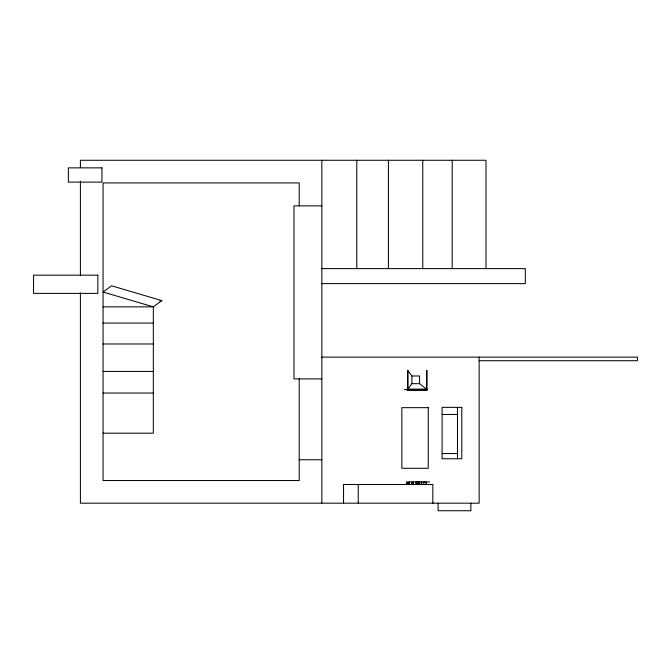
<?xml version="1.0" encoding="UTF-8"?>
<svg xmlns="http://www.w3.org/2000/svg" width="671" height="671" viewBox="0 0 671 671"><rect width="100%" height="100%" fill="white"/><g stroke="black" fill="none" stroke-linecap="round" stroke-linejoin="round"><path stroke-width="1.01" d="M407.842 389.247L411.919 383.661L411.919 375.986L407.708 370.4L407.708 389.247L426.823 389.247M103.057 433.181L153.332 433.181L153.332 306.857L103.057 292.044L111.562 285.804L161.845 300.625L153.332 306.857L103.057 306.857M414.082 389.717L413.613 389.952M159.79 301.019L161.845 300.625M321.845 205.863L293.99 205.863L293.99 378.897L321.845 378.897M321.845 268.618L525.318 268.618L525.318 283.623L321.845 283.623M103.057 323.087L153.332 323.087M103.057 343.98L153.332 343.98M321.845 357.131L637.45 357.131L637.45 360.713L479.144 360.713M103.057 371.415L153.332 371.415M411.919 375.986L419.585 375.986L419.585 383.661L426.689 389.247M411.919 383.661L419.585 383.661M407.423 388.333L407.7 389.381L426.823 389.381L426.823 370.4L426.689 389.381M426.823 388.811L427.058 390.203L424.533 390.203M404.261 389.616L427.058 389.616M409.729 389.717L415.668 389.717M424.609 389.717L423.007 389.616M426.823 389.717L426.286 389.381M408.471 390.044L426.823 390.044L426.823 389.616M409.763 390.203L407.289 390.203L407.289 389.616M103.057 393.03L153.332 393.03M442.097 414.477L457.479 414.477M442.097 453.537L457.479 453.537M299.207 459.769L321.845 459.769M408.253 481.937L407.851 484.496L407.909 481.937M411.013 481.937L409.067 481.937L409.067 484.496M413.755 481.937L415.819 481.937M420.038 481.937L421.858 481.937L421.858 484.496M422.252 481.937L424.257 481.937M424.5 481.937L426.437 481.937L426.437 484.496M426.857 481.937L429.591 481.937M486.014 268.618L486.014 160.268L80.411 160.268L80.411 167.591M479.144 357.131L479.144 503.183L80.411 503.183L80.411 292.808M470.874 503.183L470.874 510.732L438.096 510.732L438.096 503.183M457.479 407.356L457.479 458.763M452.212 160.268L452.212 268.618M432.829 503.183L432.829 484.496L343.544 484.496L343.544 503.183M426.051 481.937L426.051 484.496M424.533 389.616L424.609 390.43L409.729 390.43L409.763 389.616M423.854 481.937L423.854 484.496M422.764 160.268L422.764 268.618M421.472 481.937L421.472 484.496M419.719 484.496L419.719 481.937L415.995 481.937L415.995 484.496M419.3 481.937L419.3 484.496M418.93 481.937L418.93 484.496M418.67 481.937L418.67 484.496M418.478 481.937L418.478 484.496M418.058 481.937L418.058 484.496M417.865 481.937L417.865 484.496M417.639 481.937L417.639 484.496M417.018 481.937L417.018 484.496M416.766 481.937L416.766 484.496M416.397 481.937L416.397 484.496M415.668 389.616L415.668 390.044M414.082 389.616L414.082 390.43M413.353 484.496L413.353 481.937L412.128 481.937L412.128 484.496M412.959 481.937L412.959 484.496M411.809 484.496L411.809 481.937L411.424 484.496M409.461 481.937L409.461 484.496M407.842 370.4L407.842 389.381M407.448 390.044L407.423 387.637M406.978 484.496L406.978 481.937L406.483 481.937L406.483 484.496M388.417 160.268L388.417 268.618M358.255 484.496L358.255 503.183M356.779 160.268L356.779 268.618M321.845 160.268L321.845 503.183M299.207 205.863L299.207 182.915L103.057 182.915L103.057 480.537L299.207 480.537L299.207 378.897M80.411 181.178L80.411 275.269M101.95 167.859L68.358 167.859L68.358 182.118L101.95 182.118L101.95 167.859M97.84 275.16L33.55 275.16L33.55 293.386L97.84 293.386L97.84 275.16M461.799 407.356L442.097 407.356L442.097 458.763L461.799 458.763L461.799 407.356M428.241 407.666L401.845 407.666L401.845 468.291L428.241 468.291L428.241 407.666M411.558 389.952L411.206 389.616L411.558 389.952"/></g></svg>
